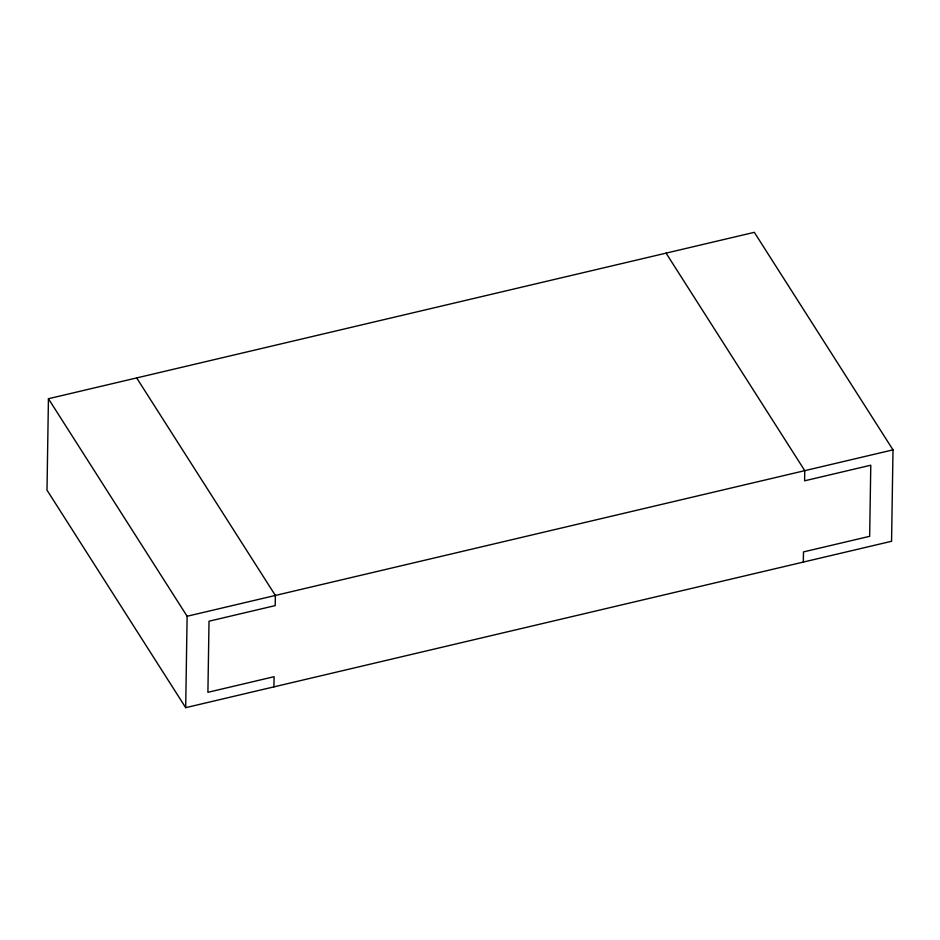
<?xml version="1.0" encoding="UTF-8"?>
<svg xmlns="http://www.w3.org/2000/svg" width="940" height="940" viewBox="0 0 940 940"><rect width="100%" height="100%" fill="white"/><g stroke="black" fill="none" stroke-linecap="round" stroke-linejoin="round"><path stroke-width="1.41" d="M48.434 398.724L47 490.139L185.685 707.667L891.567 541.276L893 449.861L754.315 232.333L48.434 398.724L187.119 616.252L185.685 707.667M273.928 686.87L274.08 676.706L207.905 692.31L209.021 621.211L275.197 605.607L275.361 595.443L136.676 377.927M803.324 562.073L803.489 551.909L869.664 536.317L870.781 465.218L804.605 480.81L804.769 470.658L666.072 253.13M187.119 616.252L893 449.861"/></g></svg>
